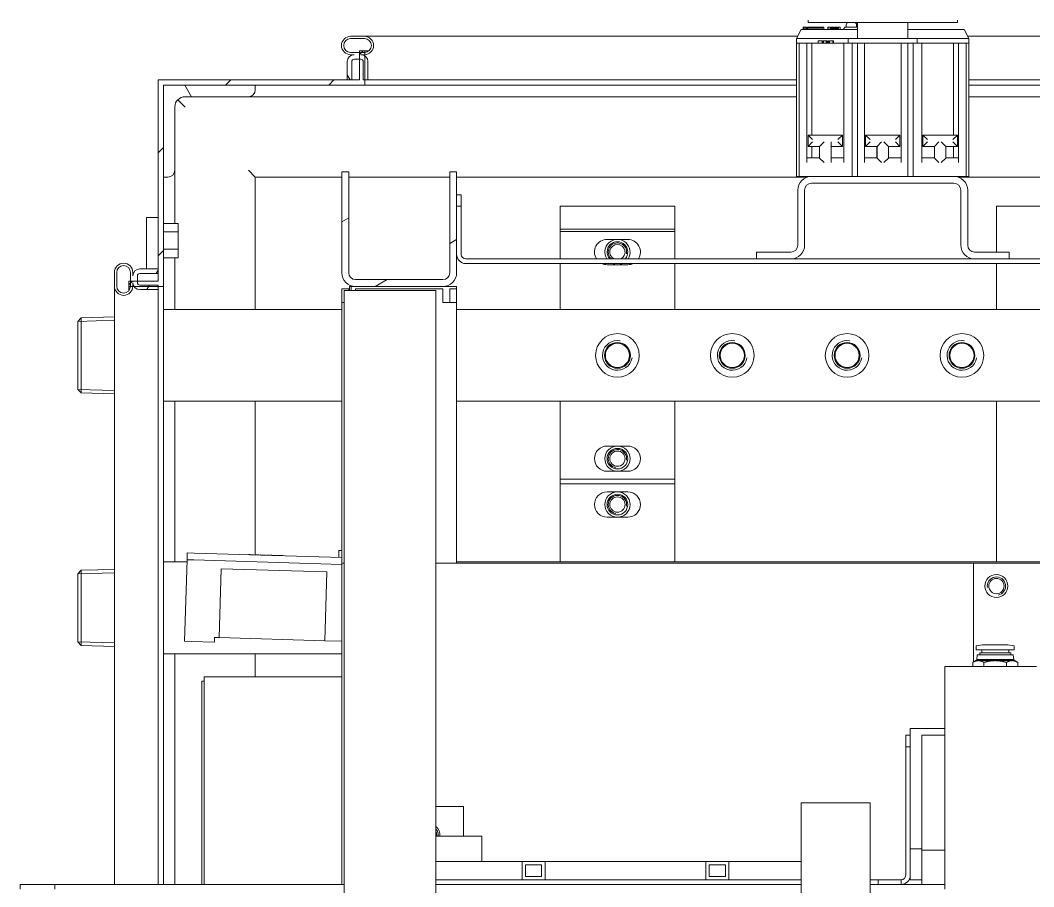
# Model space of a CAD drawing. Header units: millimetres. Extents: x 0 to 5940, y 0 to 4200.
# Drawn here: x 4017 to 4458.3, y 3173.5 to 3551 of the extents above; entities that cross this region are included whole.
import ezdxf

# ---------------------------------------------------------------- set-up
doc = ezdxf.new("R2010")
doc.units = ezdxf.units.MM
doc.header["$LTSCALE"] = 10
doc.layers.add('가시적인 것(ISO)', color=3, linetype='Continuous', lineweight=5, true_color=0x00ff00)
doc.layers.add('가시적인 좁은 것(ISO)', color=3, linetype='Continuous', lineweight=5, true_color=0x00ff00)
doc.layers.add('해치(ISO)', color=7, linetype='Continuous', lineweight=5)
pattern_1 = [(120.0002, (0, 0), (-27.49626, -15.87508), [])]

msp = doc.modelspace()

# ---------------------------------------------------------------- hatches: boundary and pattern name
at = {"layer": '해치(ISO)'}
h = msp.add_hatch(dxfattribs=at)
h.set_pattern_fill('ANSI31', color=256, scale=254, angle=75.00018, style=0)
h.set_pattern_definition(pattern_1)
edge = h.paths.add_edge_path()
edge.add_line((4168.387, 3525.014), (4168.387, 3533.014))
edge.add_ellipse((4165.387, 3533.014), major_axis=(3, 0), ratio=1, start_angle=0, end_angle=56.63299)
edge.add_ellipse((4165.387, 3533.014), major_axis=(1.65, 2.505), ratio=1, start_angle=0, end_angle=33.36701)
edge.add_line((4165.387, 3536.014), (4166.887, 3536.014))
edge.add_ellipse((4166.887, 3540.014), major_axis=(0, -4), ratio=1, start_angle=0, end_angle=2.1491)
edge.add_ellipse((4166.887, 3540.014), major_axis=(0.15, -3.997), ratio=1, start_angle=0, end_angle=177.8509)
edge.add_line((4166.887, 3544.014), (4160.887, 3544.014))
edge.add_ellipse((4160.887, 3540.014), major_axis=(0, 4), ratio=1, start_angle=0, end_angle=180)
edge.add_line((4160.887, 3536.014), (4162.387, 3536.014))
edge.add_ellipse((4162.387, 3533.014), major_axis=(0, 3), ratio=1, start_angle=0, end_angle=90)
edge.add_line((4159.387, 3533.014), (4159.387, 3525.014))
edge.add_line((4159.387, 3525.014), (4161.387, 3525.014))
edge.add_line((4161.387, 3525.014), (4161.387, 3533.014))
edge.add_ellipse((4162.387, 3533.014), major_axis=(-1, 0), ratio=1, start_angle=270, end_angle=360, ccw=False)
edge.add_line((4162.387, 3534.014), (4164.737, 3534.014))
edge.add_line((4164.737, 3534.014), (4165.387, 3534.014))
edge.add_ellipse((4165.387, 3533.014), major_axis=(0, 1), ratio=1, start_angle=270, end_angle=360, ccw=False)
edge.add_line((4166.387, 3533.014), (4166.387, 3525.014))
edge.add_line((4166.387, 3525.014), (4167.037, 3525.014))
edge.add_line((4167.037, 3525.014), (4168.387, 3525.014))
edge = h.paths.add_edge_path(flags=0)
edge.add_ellipse((4166.887, 3540.014), major_axis=(0, 3), ratio=1, start_angle=182.86598, end_angle=360)
edge.add_line((4166.887, 3543.014), (4160.887, 3543.014))
edge.add_ellipse((4160.887, 3540.014), major_axis=(0, -3), ratio=1, start_angle=180, end_angle=360)
edge.add_line((4160.887, 3537.014), (4164.737, 3537.014))
edge.add_line((4164.737, 3537.014), (4166.887, 3537.014))
edge.add_ellipse((4166.887, 3540.014), major_axis=(0.15, -2.996), ratio=1, start_angle=357.13402, end_angle=360)
edge = h.paths.add_edge_path()
edge.add_line((4783.187, 3536.014), (4784.687, 3536.014))
edge.add_ellipse((4784.687, 3533.014), major_axis=(0, 3), ratio=1, start_angle=0, end_angle=90)
edge.add_line((4781.687, 3533.014), (4781.687, 3525.014))
edge.add_line((4781.687, 3525.014), (4783.687, 3525.014))
edge.add_line((4783.687, 3525.014), (4783.687, 3533.014))
edge.add_ellipse((4784.687, 3533.014), major_axis=(-1, 0), ratio=1, start_angle=270, end_angle=360, ccw=False)
edge.add_line((4784.687, 3534.014), (4787.037, 3534.014))
edge.add_line((4787.037, 3534.014), (4787.687, 3534.014))
edge.add_ellipse((4787.687, 3533.014), major_axis=(0, 1), ratio=1, start_angle=270, end_angle=360, ccw=False)
edge.add_line((4788.687, 3533.014), (4788.687, 3525.014))
edge.add_line((4788.687, 3525.014), (4789.337, 3525.014))
edge.add_line((4789.337, 3525.014), (4790.687, 3525.014))
edge.add_line((4790.687, 3525.014), (4790.687, 3533.014))
edge.add_ellipse((4787.687, 3533.014), major_axis=(3, 0), ratio=1, start_angle=0, end_angle=56.63299)
edge.add_ellipse((4787.687, 3533.014), major_axis=(1.65, 2.505), ratio=1, start_angle=0, end_angle=33.36701)
edge.add_line((4787.687, 3536.014), (4789.187, 3536.014))
edge.add_ellipse((4789.187, 3540.014), major_axis=(0, -4), ratio=1, start_angle=0, end_angle=2.1491)
edge.add_ellipse((4789.187, 3540.014), major_axis=(0.15, -3.997), ratio=1, start_angle=0, end_angle=177.8509)
edge.add_line((4789.187, 3544.014), (4783.187, 3544.014))
edge.add_ellipse((4783.187, 3540.014), major_axis=(0, 4), ratio=1, start_angle=0, end_angle=180)
edge = h.paths.add_edge_path(flags=0)
edge.add_line((4789.187, 3537.014), (4787.037, 3537.014))
edge.add_line((4787.037, 3537.014), (4783.187, 3537.014))
edge.add_ellipse((4783.187, 3540.014), major_axis=(0, -3), ratio=1, start_angle=180, end_angle=360, ccw=False)
edge.add_line((4783.187, 3543.014), (4789.187, 3543.014))
edge.add_ellipse((4789.187, 3540.014), major_axis=(0, 3), ratio=1, start_angle=182.86598, end_angle=360, ccw=False)
edge.add_ellipse((4789.187, 3540.014), major_axis=(0.15, -2.996), ratio=1, start_angle=357.13402, end_angle=360, ccw=False)
h = msp.add_hatch(dxfattribs=at)
h.set_pattern_fill('ANSI31', color=256, scale=254, style=0)
h.set_pattern_definition([(45, (0, 0), (-22.45064, 22.45064), [])])
h.paths.add_polyline_path([(4064.337, 2862.714), (4065.034, 2862.714), (4066.034, 2862.714), (4066.532, 2862.714), (4077.037, 2862.714), (4077.037, 2861.364), (4077.037, 2775.014), (4144.387, 2775.014), (4146.387, 2775.014), (4149.737, 2775.014), (4149.737, 2766.014), (4149.737, 2763.014), (4149.737, 2762.314), (4152.037, 2762.314), (4152.037, 2763.011), (4152.037, 2764.011), (4152.037, 2764.509), (4152.037, 2775.014), (4152.037, 2777.314), (4119.337, 2777.314), (4079.337, 2777.314), (4079.337, 2817.314), (4079.337, 2865.014), (4068.037, 2865.014), (4065.037, 2865.014), (4064.337, 2865.014)])
h.paths.add_polyline_path([(4164.737, 3537.714), (4164.737, 3537.014), (4164.737, 3534.014), (4164.737, 3525.014), (4161.387, 3525.014), (4159.387, 3525.014), (4077.037, 3525.014), (4077.037, 3442.664), (4077.037, 3440.664), (4077.037, 3437.314), (4068.037, 3437.314), (4065.037, 3437.314), (4064.337, 3437.314), (4064.337, 3435.014), (4065.034, 3435.014), (4066.034, 3435.014), (4066.532, 3435.014), (4077.037, 3435.014), (4079.337, 3435.014), (4079.337, 3482.714), (4079.337, 3522.714), (4119.337, 3522.714), (4167.037, 3522.714), (4167.037, 3525.014), (4167.037, 3535.52), (4167.037, 3536.017), (4167.037, 3537.018), (4167.037, 3537.714)])
h.paths.add_polyline_path([(4789.337, 3525.014), (4789.337, 3535.52), (4789.337, 3536.017), (4789.337, 3537.018), (4789.337, 3537.714), (4787.037, 3537.714), (4787.037, 3537.014), (4787.037, 3534.014), (4787.037, 3522.714), (4834.737, 3522.714), (4874.737, 3522.714), (4874.737, 3482.714), (4874.737, 2817.314), (4874.737, 2777.314), (4834.737, 2777.314), (4802.037, 2777.314), (4802.037, 2766.014), (4802.037, 2763.014), (4802.037, 2762.314), (4804.337, 2762.314), (4804.337, 2763.011), (4804.337, 2764.011), (4804.337, 2764.509), (4804.337, 2775.014), (4805.687, 2775.014), (4877.037, 2775.014), (4877.037, 3525.014), (4790.687, 3525.014)])
h = msp.add_hatch(dxfattribs=at)
h.set_pattern_fill('ANSI31', color=256, scale=254, angle=75.00018, style=0)
h.set_pattern_definition(pattern_1)
edge = h.paths.add_edge_path()
edge.add_line((4837.737, 3517.714), (4865.237, 3517.714))
edge.add_ellipse((4865.237, 3513.214), major_axis=(0, 4.5), ratio=1, start_angle=270, end_angle=360, ccw=False)
edge.add_line((4869.737, 3513.214), (4869.737, 3485.714))
edge.add_ellipse((4872.737, 3485.714), major_axis=(-3, 0), ratio=1, start_angle=0, end_angle=90)
edge.add_line((4872.737, 3482.714), (4874.737, 3482.714))
edge.add_line((4874.737, 3482.714), (4874.737, 3522.714))
edge.add_line((4874.737, 3522.714), (4834.737, 3522.714))
edge.add_line((4834.737, 3522.714), (4834.737, 3520.714))
edge.add_ellipse((4837.737, 3520.714), major_axis=(-3, 0), ratio=1, start_angle=0, end_angle=90)
edge = h.paths.add_edge_path()
edge.add_line((4079.337, 3482.714), (4081.337, 3482.714))
edge.add_ellipse((4081.337, 3485.714), major_axis=(0, -3), ratio=1, start_angle=0, end_angle=90)
edge.add_line((4084.337, 3485.714), (4084.337, 3513.214))
edge.add_ellipse((4088.837, 3513.214), major_axis=(-4.5, 0), ratio=1, start_angle=270, end_angle=360, ccw=False)
edge.add_line((4088.837, 3517.714), (4116.337, 3517.714))
edge.add_ellipse((4116.337, 3520.714), major_axis=(0, -3), ratio=1, start_angle=0, end_angle=90)
edge.add_line((4119.337, 3520.714), (4119.337, 3522.714))
edge.add_line((4119.337, 3522.714), (4079.337, 3522.714))
edge.add_line((4079.337, 3522.714), (4079.337, 3482.714))
edge = h.paths.add_edge_path()
edge.add_line((4079.337, 2817.314), (4079.337, 2777.314))
edge.add_line((4079.337, 2777.314), (4119.337, 2777.314))
edge.add_line((4119.337, 2777.314), (4119.337, 2779.314))
edge.add_ellipse((4116.337, 2779.314), major_axis=(3, 0), ratio=1, start_angle=0, end_angle=90)
edge.add_line((4116.337, 2782.314), (4088.576, 2782.314))
edge.add_ellipse((4088.576, 2786.814), major_axis=(0, -4.5), ratio=1, start_angle=269.50889, end_angle=360, ccw=False)
edge.add_line((4084.076, 2786.853), (4084.311, 2814.289))
edge.add_ellipse((4081.311, 2814.314), major_axis=(3, -0.026), ratio=1, start_angle=0, end_angle=90.49111)
edge.add_line((4081.311, 2817.314), (4079.337, 2817.314))
edge = h.paths.add_edge_path()
edge.add_line((4869.763, 2814.289), (4869.998, 2786.853))
edge.add_ellipse((4865.499, 2786.814), major_axis=(4.5, 0.039), ratio=1, start_angle=269.50889, end_angle=360, ccw=False)
edge.add_line((4865.499, 2782.314), (4837.737, 2782.314))
edge.add_ellipse((4837.737, 2779.314), major_axis=(0, 3), ratio=1, start_angle=0, end_angle=90)
edge.add_line((4834.737, 2779.314), (4834.737, 2777.314))
edge.add_line((4834.737, 2777.314), (4874.737, 2777.314))
edge.add_line((4874.737, 2777.314), (4874.737, 2817.314))
edge.add_line((4874.737, 2817.314), (4872.763, 2817.314))
edge.add_ellipse((4872.763, 2814.314), major_axis=(0, 3), ratio=1, start_angle=0, end_angle=90.49111)
h = msp.add_hatch(dxfattribs=at)
h.set_pattern_fill('ANSI31', color=256, scale=254, angle=-14.99998, style=0)
h.set_pattern_definition([(30, (0, 0), (-15.87501, 27.4963), [])])
edge = h.paths.add_edge_path()
edge.add_line((4160.037, 3485.014), (4157.037, 3485.014))
edge.add_line((4157.037, 3485.014), (4157.037, 3441.014))
edge.add_ellipse((4163.037, 3441.014), major_axis=(-6, 0), ratio=1, start_angle=0, end_angle=90)
edge.add_line((4163.037, 3435.014), (4201.037, 3435.014))
edge.add_ellipse((4201.037, 3441.014), major_axis=(0, -6), ratio=1, start_angle=0, end_angle=90)
edge.add_line((4207.037, 3441.014), (4207.037, 3485.014))
edge.add_line((4207.037, 3485.014), (4204.037, 3485.014))
edge.add_line((4204.037, 3485.014), (4204.037, 3441.014))
edge.add_ellipse((4201.037, 3441.014), major_axis=(3, 0), ratio=1, start_angle=270, end_angle=360, ccw=False)
edge.add_line((4201.037, 3438.014), (4163.037, 3438.014))
edge.add_ellipse((4163.037, 3441.014), major_axis=(0, -3), ratio=1, start_angle=270, end_angle=360, ccw=False)
edge.add_line((4160.037, 3441.014), (4160.037, 3485.014))
h = msp.add_hatch(dxfattribs=at)
h.set_pattern_fill('ANSI31', color=256, scale=254, angle=14.99998, style=0)
h.set_pattern_definition([(60, (0, 0), (-27.4963, 15.87501), [])])
edge = h.paths.add_edge_path()
edge.add_line((4077.037, 2870.364), (4069.037, 2870.364))
edge.add_ellipse((4069.037, 2867.364), major_axis=(0, 3), ratio=1, start_angle=0, end_angle=90)
edge.add_line((4066.037, 2867.364), (4066.037, 2868.864))
edge.add_ellipse((4062.037, 2868.864), major_axis=(4, 0), ratio=1, start_angle=0, end_angle=180)
edge.add_line((4058.037, 2868.864), (4058.037, 2862.864))
edge.add_ellipse((4062.037, 2862.864), major_axis=(-4, 0), ratio=1, start_angle=0, end_angle=177.8509)
edge.add_ellipse((4062.037, 2862.864), major_axis=(3.997, -0.15), ratio=1, start_angle=0, end_angle=2.1491)
edge.add_line((4066.037, 2862.864), (4066.037, 2864.364))
edge.add_ellipse((4069.037, 2864.364), major_axis=(-3, 0), ratio=1, start_angle=0, end_angle=33.36701)
edge.add_ellipse((4069.037, 2864.364), major_axis=(-2.505, -1.65), ratio=1, start_angle=0, end_angle=56.63299)
edge.add_line((4069.037, 2861.364), (4077.037, 2861.364))
edge.add_line((4077.037, 2861.364), (4077.037, 2862.714))
edge.add_line((4077.037, 2862.714), (4077.037, 2863.364))
edge.add_line((4077.037, 2863.364), (4069.037, 2863.364))
edge.add_ellipse((4069.037, 2864.364), major_axis=(0, -1), ratio=1, start_angle=270, end_angle=360, ccw=False)
edge.add_line((4068.037, 2864.364), (4068.037, 2865.014))
edge.add_line((4068.037, 2865.014), (4068.037, 2867.364))
edge.add_ellipse((4069.037, 2867.364), major_axis=(-1, 0), ratio=1, start_angle=270, end_angle=360, ccw=False)
edge.add_line((4069.037, 2868.364), (4077.037, 2868.364))
edge.add_line((4077.037, 2868.364), (4077.037, 2870.364))
edge = h.paths.add_edge_path(flags=0)
edge.add_ellipse((4062.037, 2868.864), major_axis=(-3, 0), ratio=1, start_angle=180, end_angle=360)
edge.add_line((4059.037, 2868.864), (4059.037, 2862.864))
edge.add_ellipse((4062.037, 2862.864), major_axis=(2.996, -0.15), ratio=1, start_angle=182.86598, end_angle=360)
edge.add_ellipse((4062.037, 2862.864), major_axis=(3, 0), ratio=1, start_angle=357.13402, end_angle=360)
edge.add_line((4065.037, 2862.864), (4065.037, 2865.014))
edge.add_line((4065.037, 2865.014), (4065.037, 2868.864))
edge = h.paths.add_edge_path()
edge.add_line((4066.037, 3435.164), (4066.037, 3436.664))
edge.add_ellipse((4069.037, 3436.664), major_axis=(-3, 0), ratio=1, start_angle=0, end_angle=33.36701)
edge.add_ellipse((4069.037, 3436.664), major_axis=(-2.505, -1.65), ratio=1, start_angle=0, end_angle=56.63299)
edge.add_line((4069.037, 3433.664), (4077.037, 3433.664))
edge.add_line((4077.037, 3433.664), (4077.037, 3435.014))
edge.add_line((4077.037, 3435.014), (4077.037, 3435.664))
edge.add_line((4077.037, 3435.664), (4069.037, 3435.664))
edge.add_ellipse((4069.037, 3436.664), major_axis=(0, -1), ratio=1, start_angle=270, end_angle=360, ccw=False)
edge.add_line((4068.037, 3436.664), (4068.037, 3437.314))
edge.add_line((4068.037, 3437.314), (4068.037, 3439.664))
edge.add_ellipse((4069.037, 3439.664), major_axis=(-1, 0), ratio=1, start_angle=270, end_angle=360, ccw=False)
edge.add_line((4069.037, 3440.664), (4077.037, 3440.664))
edge.add_line((4077.037, 3440.664), (4077.037, 3442.664))
edge.add_line((4077.037, 3442.664), (4069.037, 3442.664))
edge.add_ellipse((4069.037, 3439.664), major_axis=(0, 3), ratio=1, start_angle=0, end_angle=90)
edge.add_line((4066.037, 3439.664), (4066.037, 3441.164))
edge.add_ellipse((4062.037, 3441.164), major_axis=(4, 0), ratio=1, start_angle=0, end_angle=180)
edge.add_line((4058.037, 3441.164), (4058.037, 3435.164))
edge.add_ellipse((4062.037, 3435.164), major_axis=(-4, 0), ratio=1, start_angle=0, end_angle=177.8509)
edge.add_ellipse((4062.037, 3435.164), major_axis=(3.997, -0.15), ratio=1, start_angle=0, end_angle=2.1491)
edge = h.paths.add_edge_path(flags=0)
edge.add_line((4065.037, 3441.164), (4065.037, 3437.314))
edge.add_line((4065.037, 3437.314), (4065.037, 3435.164))
edge.add_ellipse((4062.037, 3435.164), major_axis=(3, 0), ratio=1, start_angle=357.13402, end_angle=360, ccw=False)
edge.add_ellipse((4062.037, 3435.164), major_axis=(2.996, -0.15), ratio=1, start_angle=182.86598, end_angle=360, ccw=False)
edge.add_line((4059.037, 3435.164), (4059.037, 3441.164))
edge.add_ellipse((4062.037, 3441.164), major_axis=(-3, 0), ratio=1, start_angle=180, end_angle=360, ccw=False)

# ---------------------------------------------------------------- linework, layer by layer
at = {"layer": '가시적인 것(ISO)'}
for p, q in [((4357.944, 3548.014), (4357.975, 3548.014)), ((4357.944, 3547.014), (4357.944, 3548.014)), ((4357.975, 3548.014), (4358.069, 3548.014)), ((4357.975, 3547.014), (4357.975, 3548.014)), ((4358.069, 3548.014), (4358.194, 3548.014)), ((4358.069, 3547.014), (4358.069, 3548.014)), ((4358.194, 3548.014), (4358.35, 3548.014)), ((4358.194, 3547.014), (4358.194, 3548.014)), ((4358.35, 3548.014), (4359.1, 3548.014)), ((4358.35, 3547.014), (4358.35, 3548.014)), ((4359.1, 3547.014), (4359.1, 3548.014)), ((4359.35, 3548.014), (4359.537, 3548.014)), ((4359.35, 3547.014), (4359.35, 3548.014)), ((4359.537, 3547.014), (4359.537, 3548.014)), ((4359.787, 3548.014), (4359.819, 3548.014)), ((4359.787, 3547.371), (4359.787, 3548.014)), ((4359.819, 3548.014), (4359.85, 3548.014)), ((4359.819, 3547.4), (4359.819, 3548.014)), ((4359.85, 3548.014), (4359.944, 3548.014)), ((4359.85, 3547.423), (4359.85, 3548.014)), ((4359.944, 3548.014), (4360.069, 3548.014)), ((4359.944, 3547.475), (4359.944, 3548.014)), ((4360.037, 3551.014), (4360.037, 3550.014)), ((4425.037, 3550.014), (4360.037, 3550.014)), ((4360.069, 3548.014), (4360.225, 3548.014)), ((4360.069, 3547.51), (4360.069, 3548.014)), ((4360.225, 3548.014), (4360.975, 3548.014)), ((4360.225, 3547.514), (4360.225, 3548.014)), ((4360.975, 3547.987), (4360.975, 3548.014)), ((4361.637, 3548.014), (4361.137, 3548.014)), ((4361.637, 3548.014), (4365.037, 3548.014)), ((4365.537, 3548.014), (4365.037, 3548.014)), ((4365.662, 3548.014), (4366.85, 3548.014)), ((4365.662, 3547.998), (4365.662, 3548.014)), ((4366.85, 3547.405), (4366.85, 3548.014)), ((4368.6, 3548.014), (4368.787, 3548.014)), ((4368.6, 3547.014), (4368.6, 3548.014)), ((4368.787, 3548.014), (4369.662, 3548.014)), ((4368.787, 3547.014), (4368.787, 3548.014)), ((4369.662, 3548.014), (4369.85, 3548.014)), ((4369.662, 3547.014), (4369.662, 3548.014)), ((4369.85, 3547.014), (4369.85, 3548.014)), ((4370.1, 3548.014), (4370.162, 3548.014)), ((4370.1, 3547.014), (4370.1, 3548.014)), ((4370.162, 3548.014), (4370.194, 3548.014)), ((4370.162, 3547.014), (4370.162, 3548.014)), ((4370.194, 3548.014), (4370.225, 3548.014)), ((4370.194, 3547.014), (4370.194, 3548.014)), ((4370.225, 3548.014), (4370.319, 3548.014)), ((4370.225, 3547.014), (4370.225, 3548.014)), ((4370.319, 3548.014), (4370.444, 3548.014)), ((4370.319, 3547.014), (4370.319, 3548.014)), ((4370.444, 3548.014), (4370.6, 3548.014)), ((4370.444, 3547.014), (4370.444, 3548.014)), ((4370.6, 3548.014), (4370.756, 3548.014)), ((4370.6, 3547.014), (4370.6, 3548.014)), ((4370.756, 3548.014), (4370.881, 3548.014)), ((4370.756, 3547.014), (4370.756, 3548.014)), ((4370.881, 3548.014), (4371.006, 3548.014)), ((4370.881, 3547.014), (4370.881, 3548.014)), ((4371.006, 3548.014), (4371.131, 3548.014)), ((4371.006, 3547.014), (4371.006, 3548.014)), ((4371.131, 3548.014), (4371.162, 3548.014)), ((4371.131, 3547.014), (4371.131, 3548.014)), ((4371.162, 3548.014), (4371.256, 3548.014)), ((4371.162, 3547.014), (4371.162, 3548.014)), ((4371.256, 3547.014), (4371.256, 3548.014)), ((4371.506, 3548.014), (4371.694, 3548.014)), ((4371.506, 3547.014), (4371.506, 3548.014)), ((4371.694, 3548.014), (4371.725, 3548.014)), ((4371.694, 3547.014), (4371.694, 3548.014)), ((4371.725, 3548.014), (4371.787, 3548.014)), ((4371.725, 3547.014), (4371.725, 3548.014)), ((4371.787, 3548.014), (4371.881, 3548.014)), ((4371.787, 3547.014), (4371.787, 3548.014)), ((4371.881, 3548.014), (4372.006, 3548.014)), ((4371.881, 3547.014), (4371.881, 3548.014)), ((4372.006, 3548.014), (4372.131, 3548.014)), ((4372.006, 3547.014), (4372.006, 3548.014)), ((4372.131, 3548.014), (4372.256, 3548.014)), ((4372.131, 3547.014), (4372.131, 3548.014)), ((4372.256, 3548.014), (4372.35, 3548.014)), ((4372.256, 3547.014), (4372.256, 3548.014)), ((4372.35, 3548.014), (4372.412, 3548.014)), ((4372.35, 3547.014), (4372.35, 3548.014)), ((4372.412, 3548.014), (4372.444, 3548.014)), ((4372.412, 3547.014), (4372.412, 3548.014)), ((4372.444, 3548.014), (4372.631, 3548.014)), ((4372.444, 3547.014), (4372.444, 3548.014)), ((4372.631, 3547.014), (4372.631, 3548.014)), ((4372.881, 3548.014), (4372.912, 3548.014)), ((4372.881, 3547.014), (4372.881, 3548.014)), ((4372.912, 3548.014), (4373.006, 3548.014)), ((4372.912, 3547.014), (4372.912, 3548.014)), ((4373.006, 3548.014), (4373.131, 3548.014)), ((4373.006, 3547.014), (4373.006, 3548.014)), ((4373.131, 3548.014), (4373.287, 3548.014)), ((4373.131, 3547.014), (4373.131, 3548.014)), ((4373.287, 3548.014), (4374.037, 3548.014)), ((4373.287, 3547.014), (4373.287, 3548.014)), ((4374.037, 3547.014), (4374.037, 3548.014)), ((4376.537, 3548.014), (4381.537, 3548.014)), ((4376.687, 3548.014), (4376.687, 3549.014)), ((4381.187, 3548.014), (4381.187, 3549.014)), ((4381.537, 3543.014), (4381.537, 3550.014)), ((4403.537, 3543.014), (4403.537, 3550.014)), ((4425.037, 3551.014), (4425.037, 3550.014)), ((4166.887, 3544.014), (4160.887, 3544.014)), ((4166.887, 3544.014), (4355.537, 3544.014)), ((4357.037, 3547.014), (4355.037, 3543.014)), ((4357.037, 3547.014), (4381.537, 3547.014)), ((4360.637, 3547.514), (4360.137, 3547.514)), ((4360.637, 3547.514), (4366.037, 3547.514)), ((4366.537, 3547.514), (4366.037, 3547.514)), ((4403.537, 3547.014), (4428.037, 3547.014)), ((4430.037, 3543.014), (4428.037, 3547.014)), ((4429.537, 3544.014), (4506.537, 3544.014)), ((4160.887, 3543.014), (4166.887, 3543.014)), ((4355.037, 3543.014), (4377.537, 3543.014)), ((4355.037, 3541.014), (4355.037, 3543.014)), ((4356.187, 3541.014), (4355.037, 3541.014)), ((4355.037, 3483.014), (4355.037, 3541.014)), ((4356.187, 3541.014), (4359.537, 3541.014)), ((4356.187, 3483.014), (4356.187, 3541.014)), ((4359.537, 3489.014), (4359.537, 3541.014)), ((4361.687, 3541.014), (4359.537, 3541.014)), ((4373.536, 3541.014), (4361.687, 3541.014)), ((4361.687, 3541.014), (4361.687, 3501.014)), ((4364.47, 3542.014), (4366.135, 3542.014)), ((4364.47, 3541.014), (4364.47, 3542.014)), ((4366.135, 3541.014), (4366.135, 3542.014)), ((4366.505, 3542.014), (4366.782, 3542.014)), ((4366.505, 3541.014), (4366.505, 3542.014)), ((4366.782, 3542.014), (4367.939, 3542.014)), ((4366.782, 3541.014), (4366.782, 3542.014)), ((4367.939, 3542.014), (4368.355, 3542.014)), ((4367.939, 3541.014), (4367.939, 3542.014)), ((4368.355, 3541.014), (4368.355, 3542.014)), ((4368.725, 3542.014), (4369.002, 3542.014)), ((4368.725, 3541.014), (4368.725, 3542.014)), ((4369.002, 3541.014), (4369.002, 3542.014)), ((4369.372, 3542.014), (4370.76, 3542.014)), ((4369.372, 3541.014), (4369.372, 3542.014)), ((4370.76, 3542.014), (4371.037, 3542.014)), ((4370.76, 3541.014), (4370.76, 3542.014)), ((4371.037, 3541.014), (4371.037, 3542.014)), ((4373.536, 3541.014), (4375.536, 3541.014)), ((4375.536, 3541.014), (4379.282, 3541.014)), ((4375.536, 3541.014), (4375.536, 3489.014)), ((4377.537, 3543.014), (4380.437, 3543.014)), ((4377.537, 3541.014), (4377.537, 3543.014)), ((4379.282, 3483.014), (4379.282, 3541.014)), ((4379.282, 3541.014), (4381.582, 3541.014)), ((4380.437, 3543.014), (4404.637, 3543.014)), ((4381.582, 3541.014), (4384.537, 3541.014)), ((4381.582, 3483.014), (4381.582, 3541.014)), ((4384.537, 3489.014), (4384.537, 3541.014)), ((4384.537, 3541.014), (4386.537, 3541.014)), ((4386.537, 3541.014), (4398.537, 3541.014)), ((4398.537, 3541.014), (4400.537, 3541.014)), ((4400.537, 3541.014), (4403.482, 3541.014)), ((4400.537, 3541.014), (4400.537, 3489.014)), ((4403.482, 3483.014), (4403.482, 3541.014)), ((4403.482, 3541.014), (4405.782, 3541.014)), ((4404.637, 3543.014), (4407.537, 3543.014)), ((4405.782, 3541.014), (4409.538, 3541.014)), ((4405.782, 3483.014), (4405.782, 3541.014)), ((4407.537, 3543.014), (4430.037, 3543.014)), ((4407.537, 3541.014), (4407.537, 3543.014)), ((4409.538, 3489.014), (4409.538, 3541.014)), ((4409.538, 3541.014), (4411.538, 3541.014)), ((4411.538, 3541.014), (4423.387, 3541.014)), ((4423.387, 3541.014), (4425.537, 3541.014)), ((4423.387, 3541.014), (4423.387, 3501.014)), ((4425.537, 3541.014), (4428.887, 3541.014)), ((4425.537, 3541.014), (4425.537, 3489.014)), ((4428.887, 3483.014), (4428.887, 3541.014)), ((4428.887, 3541.014), (4430.037, 3541.014)), ((4430.037, 3541.014), (4430.037, 3543.014)), ((4430.037, 3541.014), (4430.037, 3483.014)), ((4166.887, 3537.014), (4160.887, 3537.014)), ((4160.887, 3536.014), (4162.387, 3536.014)), ((4164.737, 3537.714), (4164.737, 3525.014)), ((4167.037, 3537.714), (4164.737, 3537.714)), ((4165.387, 3536.014), (4166.887, 3536.014)), ((4167.037, 3522.714), (4167.037, 3537.714)), ((4168.813, 3537.714), (4167.037, 3537.714)), ((4159.387, 3533.014), (4159.387, 3525.014)), ((4161.387, 3525.014), (4161.387, 3533.014)), ((4162.387, 3534.014), (4165.387, 3534.014)), ((4166.387, 3533.014), (4166.387, 3525.014)), ((4168.387, 3525.014), (4168.387, 3533.014)), ((4164.737, 3525.014), (4077.037, 3525.014)), ((4077.037, 3525.014), (4077.037, 3437.314)), ((4079.337, 3435.014), (4079.337, 3522.714)), ((4079.337, 3522.714), (4167.037, 3522.714)), ((4119.337, 3522.714), (4079.337, 3522.714)), ((4079.337, 3522.714), (4079.337, 3482.714)), ((4119.337, 3520.714), (4119.337, 3522.714)), ((4159.387, 3525.014), (4161.387, 3525.014)), ((4166.387, 3525.014), (4168.387, 3525.014)), ((4167.037, 3522.714), (4355.037, 3522.714)), ((4168.387, 3525.014), (4355.037, 3525.014)), ((4430.037, 3525.014), (4506.037, 3525.014)), ((4430.037, 3522.714), (4506.037, 3522.714)), ((4088.837, 3517.714), (4116.337, 3517.714)), ((4116.337, 3517.714), (4355.037, 3517.714)), ((4430.037, 3517.714), (4506.037, 3517.714)), ((4084.337, 3485.714), (4084.337, 3513.214)), ((4088.837, 3513.214), (4085.655, 3516.396)), ((4360.037, 3501.014), (4365.139, 3501.014)), ((4360.037, 3496.014), (4360.037, 3501.014)), ((4362.037, 3499.014), (4360.037, 3501.014)), ((4365.139, 3501.014), (4369.935, 3501.014)), ((4369.935, 3501.014), (4375.037, 3501.014)), ((4373.037, 3499.014), (4375.037, 3501.014)), ((4375.037, 3496.014), (4375.037, 3501.014)), ((4385.037, 3496.014), (4385.037, 3501.014)), ((4387.037, 3499.014), (4385.037, 3501.014)), ((4385.037, 3501.014), (4390.139, 3501.014)), ((4390.139, 3501.014), (4394.935, 3501.014)), ((4394.935, 3501.014), (4400.037, 3501.014)), ((4398.037, 3499.014), (4400.037, 3501.014)), ((4400.037, 3496.014), (4400.037, 3501.014)), ((4410.037, 3501.014), (4415.139, 3501.014)), ((4412.037, 3499.014), (4410.037, 3501.014)), ((4410.037, 3496.014), (4410.037, 3501.014)), ((4415.139, 3501.014), (4419.935, 3501.014)), ((4419.935, 3501.014), (4425.037, 3501.014)), ((4423.037, 3499.014), (4425.037, 3501.014)), ((4425.037, 3496.014), (4425.037, 3501.014)), ((4362.037, 3498.014), (4360.037, 3496.014)), ((4360.037, 3496.014), (4365.037, 3496.014)), ((4361.687, 3496.014), (4361.687, 3491.014)), ((4365.037, 3496.014), (4365.037, 3491.014)), ((4367.037, 3498.014), (4365.051, 3496.028)), ((4365.052, 3491.007), (4365.052, 3496.021)), ((4370.037, 3489.014), (4370.037, 3498.014)), ((4370.037, 3496.014), (4375.037, 3496.014)), ((4373.037, 3498.014), (4375.037, 3496.014)), ((4387.037, 3498.014), (4385.037, 3496.014)), ((4385.037, 3496.014), (4390.037, 3496.014)), ((4390.037, 3496.014), (4390.037, 3491.014)), ((4392.037, 3498.014), (4390.051, 3496.028)), ((4390.052, 3496.021), (4390.052, 3491.007)), ((4393.037, 3498.014), (4395.023, 3496.028)), ((4395.023, 3496.021), (4395.023, 3491.007)), ((4395.037, 3491.014), (4395.037, 3496.014)), ((4395.037, 3496.014), (4400.037, 3496.014)), ((4398.037, 3498.014), (4400.037, 3496.014)), ((4412.037, 3498.014), (4410.037, 3496.014)), ((4410.037, 3496.014), (4415.037, 3496.014)), ((4415.037, 3496.014), (4415.037, 3491.014)), ((4417.037, 3498.014), (4415.051, 3496.028)), ((4415.052, 3491.007), (4415.052, 3496.021)), ((4418.037, 3498.014), (4420.023, 3496.028)), ((4420.023, 3496.021), (4420.023, 3491.007)), ((4420.037, 3496.014), (4425.037, 3496.014)), ((4420.037, 3491.014), (4420.037, 3496.014)), ((4423.037, 3498.014), (4425.037, 3496.014)), ((4423.387, 3496.014), (4423.387, 3491.014)), ((4359.537, 3491.014), (4365.037, 3491.014)), ((4367.037, 3489.014), (4365.051, 3491)), ((4370.037, 3491.014), (4375.536, 3491.014)), ((4384.537, 3491.014), (4390.037, 3491.014)), ((4392.037, 3489.014), (4390.051, 3491)), ((4393.037, 3489.014), (4395.023, 3491)), ((4395.037, 3491.014), (4400.537, 3491.014)), ((4409.538, 3491.014), (4415.037, 3491.014)), ((4417.037, 3489.014), (4415.051, 3491)), ((4418.037, 3489.014), (4420.023, 3491)), ((4420.037, 3491.014), (4425.537, 3491.014)), ((4079.337, 3482.714), (4081.337, 3482.714)), ((4084.337, 3462.52), (4084.337, 3485.714)), ((4116.337, 3485.714), (4119.337, 3482.714)), ((4119.337, 3482.714), (4157.037, 3482.714)), ((4119.337, 3425.014), (4119.337, 3482.714)), ((4160.037, 3485.014), (4157.037, 3485.014)), ((4157.037, 3485.014), (4157.037, 3441.014)), ((4160.037, 3441.014), (4160.037, 3485.014)), ((4160.037, 3482.714), (4204.037, 3482.714)), ((4207.037, 3485.014), (4204.037, 3485.014)), ((4204.037, 3485.014), (4204.037, 3441.014)), ((4207.037, 3441.014), (4207.037, 3485.014)), ((4207.037, 3482.714), (4359.664, 3482.714)), ((4356.187, 3483.014), (4355.037, 3483.014)), ((4361.537, 3483.014), (4356.187, 3483.014)), ((4423.537, 3483.014), (4361.537, 3483.014)), ((4428.887, 3483.014), (4423.537, 3483.014)), ((4425.411, 3482.714), (4498.164, 3482.714)), ((4428.887, 3483.014), (4430.037, 3483.014)), ((4361.537, 3480.014), (4423.537, 3480.014)), ((4209.037, 3475.014), (4207.037, 3475.014)), ((4209.037, 3470.014), (4209.037, 3475.014)), ((4355.537, 3477.014), (4355.537, 3453.014)), ((4358.537, 3453.014), (4358.537, 3477.014)), ((4426.537, 3453.014), (4426.537, 3477.014)), ((4429.537, 3453.014), (4429.537, 3477.014)), ((4207.037, 3470.014), (4209.037, 3470.014)), ((4209.037, 3470.014), (4209.037, 3449.014)), ((4252.037, 3470.014), (4252.037, 3460.014)), ((4252.037, 3470.014), (4296.037, 3470.014)), ((4302.037, 3470.014), (4296.037, 3470.014)), ((4302.037, 3460.014), (4302.037, 3470.014)), ((4442.037, 3470.014), (4442.037, 3450.014)), ((4442.037, 3470.014), (4486.037, 3470.014)), ((4072.037, 3465.014), (4072.037, 3442.664)), ((4072.037, 3465.014), (4077.037, 3465.014)), ((4079.337, 3462.52), (4085.837, 3462.52)), ((4085.837, 3458.767), (4085.837, 3462.52)), ((4252.037, 3460.014), (4302.037, 3460.014)), ((4252.037, 3459.014), (4252.037, 3460.014)), ((4302.037, 3460.014), (4302.037, 3459.014)), ((4079.337, 3458.767), (4085.837, 3458.767)), ((4085.837, 3451.262), (4085.837, 3458.767)), ((4302.037, 3459.014), (4252.037, 3459.014)), ((4252.037, 3459.014), (4252.037, 3447.014)), ((4272.537, 3455.514), (4281.537, 3455.514)), ((4302.037, 3447.014), (4302.037, 3459.014)), ((4079.337, 3451.262), (4085.837, 3451.262)), ((4085.837, 3447.509), (4085.837, 3451.262)), ((4079.337, 3447.509), (4085.837, 3447.509)), ((4084.337, 3425.014), (4084.337, 3447.509)), ((4703.037, 3447.014), (4211.037, 3447.014)), ((4337.537, 3450.014), (4352.537, 3450.014)), ((4337.537, 3450.014), (4337.537, 3447.014)), ((4447.537, 3450.014), (4432.537, 3450.014)), ((4447.537, 3450.014), (4447.537, 3447.014)), ((4077.037, 3442.664), (4069.037, 3442.664)), ((4077.037, 3440.664), (4077.037, 3442.664)), ((4211.037, 3445.014), (4703.037, 3445.014)), ((4252.037, 3445.014), (4252.037, 3425.014)), ((4281.537, 3444.514), (4272.537, 3444.514)), ((4302.037, 3425.014), (4302.037, 3445.014)), ((4442.037, 3445.014), (4442.037, 3425.014)), ((4058.037, 3441.164), (4058.037, 3435.164)), ((4059.037, 3435.164), (4059.037, 3441.164)), ((4065.037, 3441.164), (4065.037, 3435.164)), ((4066.037, 3439.664), (4066.037, 3441.164)), ((4068.037, 3436.664), (4068.037, 3439.664)), ((4069.037, 3440.664), (4077.037, 3440.664)), ((4201.037, 3438.014), (4163.037, 3438.014)), ((4058.037, 3174.514), (4058.037, 3435.164)), ((4077.037, 3437.314), (4064.337, 3437.314)), ((4064.337, 3437.314), (4064.337, 3435.014)), ((4064.337, 3435.014), (4079.337, 3435.014)), ((4064.337, 3435.014), (4064.337, 3433.238)), ((4066.037, 3435.164), (4066.037, 3436.664)), ((4077.037, 3435.664), (4069.037, 3435.664)), ((4069.037, 3433.664), (4077.037, 3433.664)), ((4077.037, 3433.664), (4077.037, 3435.664)), ((4077.037, 3174.514), (4077.037, 3433.664)), ((4079.337, 3174.514), (4079.337, 3435.014)), ((4157.037, 3434.014), (4160.037, 3434.014)), ((4157.037, 3428.014), (4157.037, 3434.014)), ((4158.037, 3433.264), (4158.037, 2913.764)), ((4158.037, 3433.264), (4198.037, 3433.264)), ((4160.037, 3434.014), (4160.037, 3433.264)), ((4161.037, 3435.014), (4160.451, 3435.014)), ((4160.451, 3433.264), (4160.451, 3435.014)), ((4161.037, 3435.014), (4161.037, 3433.264)), ((4161.037, 3435.014), (4163.037, 3435.014)), ((4163.037, 3435.014), (4201.037, 3435.014)), ((4163.037, 3434.014), (4201.037, 3434.014)), ((4163.037, 3434.014), (4163.037, 3433.264)), ((4198.037, 3433.264), (4198.037, 2915.014)), ((4201.037, 3435.014), (4207.037, 3435.014)), ((4201.037, 3428.014), (4201.037, 3434.014)), ((4204.037, 3434.014), (4207.037, 3434.014)), ((4204.037, 3428.014), (4204.037, 3434.014)), ((4207.037, 3435.014), (4207.037, 3434.014)), ((4207.037, 3434.014), (4207.037, 3428.014)), ((4079.337, 3425.014), (4157.037, 3425.014)), ((4157.037, 3428.014), (4158.037, 3428.014)), ((4157.037, 3314.514), (4157.037, 3428.014)), ((4201.037, 3428.014), (4207.037, 3428.014)), ((4207.037, 3428.014), (4207.037, 3314.514)), ((4207.037, 3425.014), (4677.037, 3425.014)), ((4042.037, 3419.814), (4043.587, 3421.364)), ((4042.037, 3390.214), (4042.037, 3419.814)), ((4043.587, 3421.364), (4058.037, 3421.795)), ((4043.587, 3388.664), (4043.587, 3421.364)), ((4042.037, 3390.214), (4043.587, 3388.664)), ((4043.587, 3388.664), (4058.037, 3388.234)), ((4079.337, 3385.014), (4157.037, 3385.014)), ((4084.337, 3315.014), (4084.337, 3385.014)), ((4119.337, 3318.118), (4119.337, 3385.014)), ((4207.037, 3385.014), (4677.037, 3385.014)), ((4252.037, 3385.014), (4252.037, 3351.014)), ((4302.037, 3351.014), (4302.037, 3385.014)), ((4442.037, 3385.014), (4442.037, 3315.014)), ((4272.537, 3365.514), (4281.537, 3365.514)), ((4281.537, 3354.514), (4272.537, 3354.514)), ((4252.037, 3351.014), (4302.037, 3351.014)), ((4252.037, 3349.014), (4252.037, 3351.014)), ((4302.037, 3351.014), (4302.037, 3349.014)), ((4302.037, 3349.014), (4252.037, 3349.014)), ((4252.037, 3349.014), (4252.037, 3315.014)), ((4272.537, 3345.514), (4281.537, 3345.514)), ((4302.037, 3315.014), (4302.037, 3349.014)), ((4281.537, 3334.514), (4272.537, 3334.514)), ((4089.721, 3318.998), (4089.63, 3315.999)), ((4092.719, 3318.908), (4089.721, 3318.998)), ((4092.719, 3318.908), (4157.037, 3316.975)), ((4116.334, 3318.198), (4116.335, 3318.208)), ((4155.691, 3317.015), (4155.781, 3320.014)), ((4155.781, 3320.014), (4157.037, 3319.976)), ((4079.337, 3315.014), (4089.601, 3315.014)), ((4089.63, 3315.999), (4088.564, 3280.515)), ((4092.629, 3315.909), (4089.63, 3315.999)), ((4092.629, 3315.909), (4089.63, 3315.999)), ((4092.629, 3315.909), (4157.037, 3313.973)), ((4092.629, 3315.909), (4157.037, 3313.973)), ((4118.571, 3318.131), (4118.572, 3318.141)), ((4119.155, 3318.113), (4119.156, 3318.123)), ((4119.156, 3318.123), (4119.776, 3318.105)), ((4119.776, 3318.105), (4120.139, 3318.094)), ((4119.776, 3318.095), (4119.776, 3318.105)), ((4120.139, 3318.084), (4120.139, 3318.094)), ((4120.862, 3318.062), (4120.862, 3318.072)), ((4121.605, 3318.05), (4121.75, 3318.045)), ((4121.605, 3318.04), (4121.605, 3318.05)), ((4121.749, 3318.035), (4121.75, 3318.045)), ((4123.688, 3317.977), (4123.689, 3317.987)), ((4123.762, 3317.975), (4123.762, 3317.985)), ((4124.227, 3317.971), (4125.551, 3317.931)), ((4124.227, 3317.961), (4124.227, 3317.971)), ((4125.551, 3317.921), (4125.551, 3317.931)), ((4125.883, 3317.911), (4125.883, 3317.921)), ((4126.019, 3317.907), (4126.019, 3317.917)), ((4128.236, 3317.85), (4128.262, 3317.85)), ((4128.236, 3317.84), (4128.236, 3317.85)), ((4128.261, 3317.84), (4128.262, 3317.85)), ((4128.797, 3317.824), (4128.798, 3317.834)), ((4128.798, 3317.834), (4129.262, 3317.82)), ((4129.262, 3317.82), (4130.873, 3317.771)), ((4129.262, 3317.81), (4129.262, 3317.82)), ((4130.872, 3317.761), (4130.873, 3317.771)), ((4130.873, 3317.771), (4131.338, 3317.757)), ((4131.337, 3317.747), (4131.338, 3317.757)), ((4158.037, 3314.514), (4157.037, 3314.514)), ((4157.037, 3314.514), (4157.037, 3174.514)), ((4432.037, 3314.514), (4198.037, 3314.514)), ((4207.037, 3315.014), (4677.037, 3315.014)), ((4432.037, 3314.514), (4432.037, 3271.437)), ((4494.537, 3314.514), (4432.037, 3314.514)), ((4042.037, 3309.814), (4043.587, 3311.364)), ((4042.037, 3280.214), (4042.037, 3309.814)), ((4043.587, 3311.364), (4058.037, 3311.795)), ((4043.587, 3278.664), (4043.587, 3311.364)), ((4104.519, 3312.05), (4103.617, 3282.064)), ((4150.498, 3310.668), (4104.519, 3312.05)), ((4149.597, 3280.682), (4150.498, 3310.668)), ((4042.037, 3280.214), (4043.587, 3278.664)), ((4043.587, 3278.664), (4058.037, 3278.234)), ((4088.564, 3280.515), (4091.563, 3280.425)), ((4101.558, 3280.125), (4091.563, 3280.425)), ((4101.558, 3280.125), (4101.618, 3282.124)), ((4101.618, 3282.124), (4103.617, 3282.064)), ((4103.617, 3282.064), (4149.597, 3280.682)), ((4149.597, 3280.682), (4157.037, 3280.458)), ((4436.037, 3278.864), (4433.323, 3278.477)), ((4436.037, 3278.864), (4447.037, 3278.864)), ((4447.037, 3278.864), (4449.751, 3278.477)), ((4079.337, 3275.014), (4157.037, 3275.014)), ((4084.337, 3174.514), (4084.337, 3275.014)), ((4119.337, 3265.014), (4119.337, 3275.014)), ((4433.237, 3278.378), (4433.237, 3276.664)), ((4433.237, 3276.664), (4449.837, 3276.664)), ((4433.687, 3274.514), (4433.487, 3272.514)), ((4433.687, 3274.514), (4449.387, 3274.514)), ((4434.787, 3275.414), (4448.287, 3275.414)), ((4434.787, 3275.414), (4434.787, 3274.514)), ((4435.637, 3276.664), (4435.637, 3275.414)), ((4447.437, 3276.664), (4447.437, 3275.414)), ((4448.287, 3275.414), (4448.287, 3274.514)), ((4449.387, 3274.514), (4449.587, 3272.514)), ((4449.837, 3278.378), (4449.837, 3276.664)), ((4431.722, 3269.514), (4431.722, 3271.255)), ((4433.037, 3272.014), (4431.756, 3271.274)), ((4434.151, 3272.014), (4433.037, 3272.014)), ((4433.487, 3272.514), (4449.587, 3272.514)), ((4433.487, 3272.514), (4433.487, 3272.014)), ((4441.487, 3272.014), (4434.151, 3272.014)), ((4436.579, 3269.514), (4436.579, 3271.255)), ((4448.873, 3272.014), (4441.487, 3272.014)), ((4446.394, 3269.514), (4446.394, 3271.255)), ((4450.037, 3272.014), (4448.873, 3272.014)), ((4449.587, 3272.514), (4449.587, 3272.014)), ((4450.037, 3272.014), (4451.319, 3271.274)), ((4451.352, 3269.514), (4451.352, 3271.255)), ((4459.537, 3269.514), (4419.537, 3269.514)), ((4419.537, 3269.514), (4419.537, 3174.514)), ((4097.037, 3263.014), (4096.037, 3263.014)), ((4096.037, 3174.514), (4096.037, 3263.014)), ((4157.037, 3265.014), (4097.037, 3265.014)), ((4097.037, 3174.514), (4097.037, 3265.014)), ((4404.537, 3239.514), (4402.537, 3239.514)), ((4402.537, 3239.514), (4402.537, 3234.514)), ((4419.537, 3242.514), (4404.537, 3242.514)), ((4404.537, 3239.514), (4404.537, 3242.514)), ((4404.537, 3234.514), (4404.537, 3239.514)), ((4419.537, 3239.514), (4409.537, 3239.514)), ((4409.537, 3189.514), (4409.537, 3239.514)), ((4402.537, 3234.514), (4404.537, 3234.514)), ((4402.537, 3178.514), (4402.537, 3234.514)), ((4404.537, 3234.514), (4404.537, 3178.514)), ((4210.037, 3208.514), (4198.037, 3208.514)), ((4210.037, 3195.514), (4210.037, 3208.514)), ((4357.037, 3210.014), (4357.037, 3137.014)), ((4357.037, 3210.014), (4387.037, 3210.014)), ((4387.037, 3210.014), (4387.037, 3137.014)), ((4198.037, 3195.514), (4218.037, 3195.514)), ((4218.037, 3195.514), (4218.037, 3184.514)), ((4409.537, 3190.014), (4404.537, 3190.014)), ((4419.537, 3189.514), (4409.537, 3189.514)), ((4409.537, 3174.514), (4409.537, 3189.514)), ((4198.037, 3184.514), (4215.537, 3184.514)), ((4215.537, 3184.514), (4235.537, 3184.514)), ((4235.537, 3184.514), (4235.537, 3176.514)), ((4245.537, 3184.514), (4235.537, 3184.514)), ((4237.037, 3178.014), (4237.037, 3183.014)), ((4237.037, 3183.014), (4244.037, 3183.014)), ((4244.037, 3183.014), (4244.037, 3178.014)), ((4245.537, 3176.514), (4245.537, 3184.514)), ((4315.537, 3184.514), (4245.537, 3184.514)), ((4325.537, 3184.514), (4315.537, 3184.514)), ((4315.537, 3184.514), (4315.537, 3176.514)), ((4317.037, 3183.014), (4324.037, 3183.014)), ((4317.037, 3178.014), (4317.037, 3183.014)), ((4324.037, 3183.014), (4324.037, 3178.014)), ((4325.537, 3184.514), (4345.537, 3184.514)), ((4325.537, 3176.514), (4325.537, 3184.514)), ((4345.537, 3184.514), (4349.537, 3184.514)), ((4357.037, 3184.514), (4349.537, 3184.514)), ((4244.037, 3178.014), (4237.037, 3178.014)), ((4324.037, 3178.014), (4317.037, 3178.014)), ((4404.537, 3176.514), (4404.537, 3178.514)), ((4017.037, 3172.514), (4017.037, 3174.514)), ((4017.037, 3174.514), (4032.037, 3174.514)), ((4032.037, 3174.514), (4032.037, 3172.514)), ((4032.037, 3174.514), (4158.037, 3174.514)), ((4235.537, 3176.514), (4198.037, 3176.514)), ((4198.037, 3174.514), (4357.037, 3174.514)), ((4235.537, 3176.514), (4245.537, 3176.514)), ((4315.537, 3176.514), (4245.537, 3176.514)), ((4315.537, 3176.514), (4325.537, 3176.514)), ((4357.037, 3176.514), (4325.537, 3176.514)), ((4390.537, 3176.514), (4387.037, 3176.514)), ((4387.037, 3174.514), (4419.537, 3174.514)), ((4400.537, 3176.514), (4390.537, 3176.514)), ((4390.537, 3176.514), (4390.537, 3174.514)), ((4400.537, 3174.514), (4400.537, 3176.514)), ((4409.537, 3176.514), (4404.537, 3176.514)), ((4419.537, 3174.514), (4419.537, 3172.514))]:
    msp.add_line(p, q, dxfattribs=at)
for centre, radius in [((4277.037, 3405.014), 9.5), ((4327.037, 3405.014), 9.5), ((4377.037, 3405.014), 9.5), ((4427.037, 3405.014), 9.5), ((4277.037, 3405.014), 5.638), ((4277.037, 3405.014), 5.295), ((4277.037, 3405.014), 5.25), ((4327.037, 3405.014), 5.638), ((4327.037, 3405.014), 5.295), ((4327.037, 3405.014), 5.25), ((4377.037, 3405.014), 5.638), ((4377.037, 3405.014), 5.295), ((4377.037, 3405.014), 5.25), ((4427.037, 3405.014), 5.638), ((4427.037, 3405.014), 5.295), ((4427.037, 3405.014), 5.25), ((4277.037, 3360.014), 5.5), ((4277.037, 3360.014), 4.5), ((4277.037, 3360.014), 3.324), ((4277.037, 3340.014), 5.5), ((4277.037, 3340.014), 4.5), ((4277.037, 3340.014), 3.324), ((4442.037, 3304.514), 5), ((4442.037, 3304.514), 3.323)]:
    msp.add_circle(centre, radius, dxfattribs=at)
for centre, radius, start, end in [((4361.137, 3547.514), 0.5, 90, 180), ((4365.537, 3547.514), 0.5, 0, 90), ((4376.537, 3547.014), 1, 90, 180), ((4377.687, 3549.014), 1, 90, 180), ((4380.187, 3549.014), 1, 0, 90), ((4160.887, 3540.014), 4, 90, 270), ((4166.887, 3540.014), 4, 270, 90), ((4360.137, 3547.014), 0.5, 90, 180), ((4366.537, 3547.014), 0.5, 0, 90), ((4160.887, 3540.014), 3, 90, 270), ((4166.887, 3540.014), 3, 270, 90), ((4162.387, 3533.014), 3, 90, 180), ((4165.387, 3533.014), 3, 0, 90), ((4162.387, 3533.014), 1, 90, 180), ((4165.387, 3533.014), 1, 0, 90), ((4088.837, 3513.214), 4.5, 90, 180), ((4116.337, 3520.714), 3, 270, 0), ((4081.337, 3485.714), 3, 270, 0), ((4361.537, 3477.014), 6, 90, 180), ((4423.537, 3477.014), 6, 0, 90), ((4361.537, 3477.014), 3, 90, 180), ((4423.537, 3477.014), 3, 0, 90), ((4272.537, 3450.014), 5.5, 90, 213.05573), ((4277.037, 3450.014), 5.5, 326.94427, 213.05573), ((4281.537, 3450.014), 5.5, 326.94427, 90), ((4277.037, 3450.014), 4.5, 318.18969, 221.81031), ((4277.037, 3450.014), 3.323, 295.48967, 244.51033), ((4352.537, 3453.014), 6, 270, 0), ((4352.537, 3453.014), 3, 270, 0), ((4432.537, 3453.014), 6, 180, 270), ((4432.537, 3453.014), 3, 180, 270), ((4211.037, 3449.014), 4, 180, 270), ((4211.037, 3449.014), 2, 180, 270), ((4062.037, 3441.164), 4, 0, 180), ((4062.037, 3441.164), 3, 0, 180), ((4069.037, 3439.664), 3, 90, 180), ((4272.537, 3450.014), 5.5, 245.38002, 270), ((4277.037, 3450.014), 5.5, 245.38002, 294.61998), ((4281.537, 3450.014), 5.5, 270, 294.61998), ((4069.037, 3439.664), 1, 90, 180), ((4163.037, 3441.014), 6, 180, 270), ((4163.037, 3441.014), 3, 180, 270), ((4201.037, 3441.014), 6, 270, 0), ((4201.037, 3441.014), 3, 270, 0), ((4062.037, 3435.164), 4, 180, 0), ((4062.037, 3435.164), 3, 180, 0), ((4069.037, 3436.664), 3, 180, 270), ((4069.037, 3436.664), 1, 180, 270), ((4272.537, 3360.014), 5.5, 90, 270), ((4281.537, 3360.014), 5.5, 270, 90), ((4272.537, 3340.014), 5.5, 90, 270), ((4281.537, 3340.014), 5.5, 270, 90), ((4433.337, 3278.378), 0.1, 98.1301, 180), ((4449.737, 3278.378), 0.1, 0, 81.8699), ((4195.037, 3196.014), 4.75, 353.95767, 50.83329), ((4195.037, 3196.014), 3.323, 351.34735, 25.48967), ((4400.537, 3178.514), 2, 270, 0), ((4400.537, 3178.514), 4, 270, 0)]:
    msp.add_arc(centre, radius, start, end, dxfattribs=at)
for points, knots in [([(4365.14, 3501.014), (4365.673, 3501.014), (4366.205, 3501.006), (4366.738, 3501.002), (4367.27, 3500.998), (4367.803, 3500.998), (4368.335, 3501.002), (4368.868, 3501.006), (4369.401, 3501.014), (4369.935, 3501.014)], [0.00007684, 0.00007684, 0.00007684, 0.00007684, 0.33333333, 0.33333333, 0.33333333, 0.66666667, 0.66666667, 0.66666667, 0.99992335, 0.99992335, 0.99992335, 0.99992335]), ([(4390.14, 3501.014), (4390.673, 3501.014), (4391.205, 3501.006), (4391.738, 3501.002), (4392.27, 3500.998), (4392.803, 3500.998), (4393.335, 3501.002), (4393.868, 3501.006), (4394.401, 3501.014), (4394.935, 3501.014)], [0.00007684, 0.00007684, 0.00007684, 0.00007684, 0.33333333, 0.33333333, 0.33333333, 0.66666667, 0.66666667, 0.66666667, 0.99992335, 0.99992335, 0.99992335, 0.99992335]), ([(4415.14, 3501.014), (4415.673, 3501.014), (4416.205, 3501.006), (4416.738, 3501.002), (4417.27, 3500.998), (4417.803, 3500.998), (4418.335, 3501.002), (4418.868, 3501.006), (4419.401, 3501.014), (4419.935, 3501.014)], [0.00007684, 0.00007684, 0.00007684, 0.00007684, 0.33333333, 0.33333333, 0.33333333, 0.66666667, 0.66666667, 0.66666667, 0.99992335, 0.99992335, 0.99992335, 0.99992335]), ([(4365.051, 3496.021), (4365.047, 3496.021), (4365.04, 3496.011), (4365.037, 3496.014), (4365.037, 3496.014)], [0.0162788, 0.0162788, 0.0162788, 0.0162788, 0.5, 1, 1, 1, 1]), ([(4390.051, 3496.021), (4390.047, 3496.021), (4390.04, 3496.011), (4390.037, 3496.014), (4390.037, 3496.014)], [0.0162788, 0.0162788, 0.0162788, 0.0162788, 0.5, 1, 1, 1, 1]), ([(4395.023, 3496.021), (4395.028, 3496.021), (4395.035, 3496.011), (4395.037, 3496.014), (4395.037, 3496.014)], [0.0162788, 0.0162788, 0.0162788, 0.0162788, 0.5, 1, 1, 1, 1]), ([(4415.051, 3496.021), (4415.047, 3496.021), (4415.04, 3496.011), (4415.037, 3496.014), (4415.037, 3496.014)], [0.0162788, 0.0162788, 0.0162788, 0.0162788, 0.5, 1, 1, 1, 1]), ([(4420.023, 3496.021), (4420.028, 3496.021), (4420.035, 3496.011), (4420.037, 3496.014), (4420.037, 3496.014)], [0.0162788, 0.0162788, 0.0162788, 0.0162788, 0.5, 1, 1, 1, 1]), ([(4365.051, 3491.007), (4365.047, 3491.007), (4365.04, 3491.018), (4365.037, 3491.014), (4365.037, 3491.014)], [0.0162788, 0.0162788, 0.0162788, 0.0162788, 0.5, 1, 1, 1, 1]), ([(4390.051, 3491.007), (4390.047, 3491.007), (4390.04, 3491.018), (4390.037, 3491.014), (4390.037, 3491.014)], [0.0162788, 0.0162788, 0.0162788, 0.0162788, 0.5, 1, 1, 1, 1]), ([(4395.023, 3491.007), (4395.028, 3491.007), (4395.035, 3491.018), (4395.037, 3491.014), (4395.037, 3491.014)], [0.0162788, 0.0162788, 0.0162788, 0.0162788, 0.5, 1, 1, 1, 1]), ([(4415.051, 3491.007), (4415.047, 3491.007), (4415.04, 3491.018), (4415.037, 3491.014), (4415.037, 3491.014)], [0.0162788, 0.0162788, 0.0162788, 0.0162788, 0.5, 1, 1, 1, 1]), ([(4420.023, 3491.007), (4420.028, 3491.007), (4420.035, 3491.018), (4420.037, 3491.014), (4420.037, 3491.014)], [0.0162788, 0.0162788, 0.0162788, 0.0162788, 0.5, 1, 1, 1, 1])]:
    msp.add_open_spline(points, degree=3, knots=knots, dxfattribs=at)
for points in [[(4116.335, 3318.208), (4116.551, 3318.202), (4116.876, 3318.192), (4117.452, 3318.175)], [(4117.452, 3318.175), (4118.024, 3318.157), (4118.353, 3318.147), (4118.572, 3318.141)], [(4120.139, 3318.094), (4120.162, 3318.093), (4120.502, 3318.083), (4120.862, 3318.072)], [(4121.75, 3318.045), (4121.971, 3318.039), (4122.302, 3318.029), (4122.793, 3318.014)], [(4122.793, 3318.014), (4123.025, 3318.007), (4123.544, 3317.991), (4123.689, 3317.987)], [(4123.689, 3317.987), (4123.725, 3317.986), (4123.762, 3317.985)], [(4125.883, 3317.921), (4125.938, 3317.92), (4126.019, 3317.917)], [(4126.019, 3317.917), (4126.243, 3317.91), (4126.765, 3317.895), (4127.06, 3317.886)], [(4127.06, 3317.886), (4127.573, 3317.87), (4127.971, 3317.858), (4128.236, 3317.85)]]:
    msp.add_open_spline(points, degree=2, dxfattribs=at)
for points, weights in [([(4434.151, 3272.014), (4433.024, 3272.014), (4431.722, 3271.255)], [1, 1.0379548493, 1]), ([(4436.579, 3271.255), (4435.278, 3272.014), (4434.151, 3272.014)], [1, 1.0379548493, 1]), ([(4441.487, 3272.014), (4439.209, 3272.014), (4436.579, 3271.255)], [1, 1.0379548493, 1]), ([(4446.394, 3271.255), (4443.764, 3272.014), (4441.487, 3272.014)], [1, 1.0379548493, 1]), ([(4448.873, 3272.014), (4447.722, 3272.014), (4446.394, 3271.255)], [1, 1.0379548493, 1]), ([(4451.352, 3271.255), (4450.024, 3272.014), (4448.873, 3272.014)], [1, 1.0379548493, 1]), ([(4451.319, 3271.274), (4451.335, 3271.265), (4451.352, 3271.255)], [1.00092653311, 1.00046906345, 1])]:
    msp.add_rational_spline(points, weights, degree=2, dxfattribs=at)
at = {"layer": '가시적인 좁은 것(ISO)'}
for p, q in [((4058.037, 3420.315), (4042.062, 3419.839)), ((4042.062, 3390.189), (4058.037, 3389.713)), ((4058.037, 3310.315), (4042.062, 3309.839)), ((4042.062, 3280.189), (4058.037, 3279.713))]:
    msp.add_line(p, q, dxfattribs=at)
for centre, radius, start, end in [((4277.037, 3450.014), 4, 350, 228.59038), ((4277.037, 3405.014), 6.495, 80, 350), ((4327.037, 3405.014), 6.495, 80, 350), ((4377.037, 3405.014), 6.495, 80, 350), ((4427.037, 3405.014), 6.495, 80, 350), ((4277.037, 3360.014), 4, 350, 260), ((4277.037, 3340.014), 4, 350, 260), ((4442.037, 3304.514), 4, 280, 190), ((4195.037, 3196.014), 4, 352.81924, 41.40962)]:
    msp.add_arc(centre, radius, start, end, dxfattribs=at)

doc.saveas('drawing.dxf')
